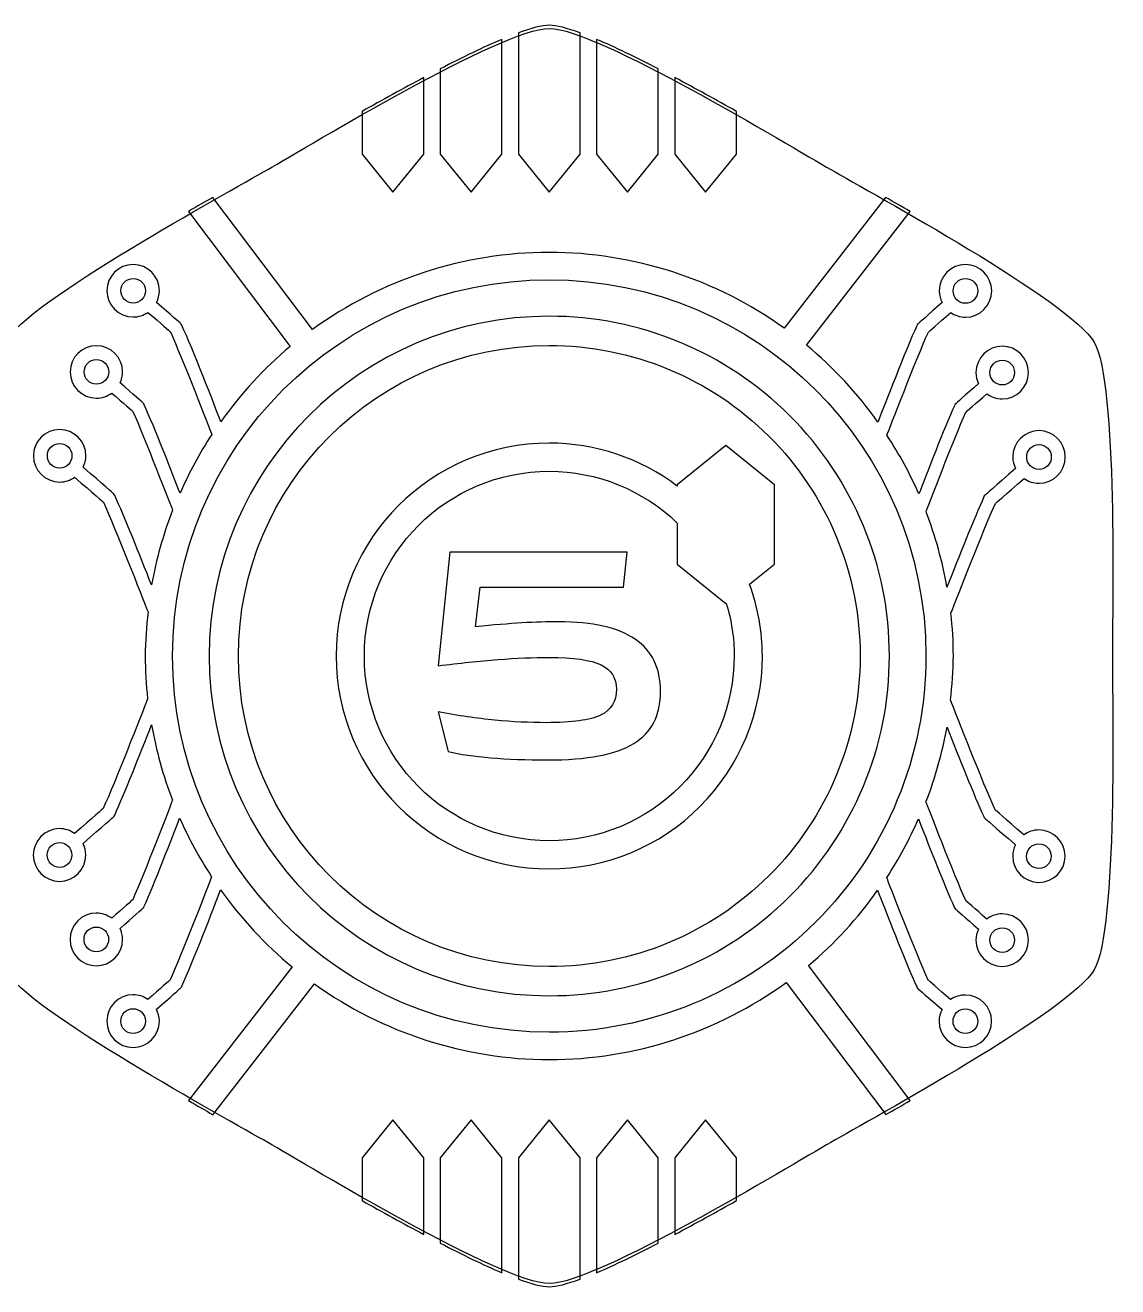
# Model space of a CAD drawing. Extents: x 3 to 1707, y 187 to 1378.
# Drawn here: x 269.4 to 508.3, y 1101.7 to 1377.6 of the extents above; entities that cross this region are included whole.
import ezdxf

# ---------------------------------------------------------------- set-up
doc = ezdxf.new("R2010")
doc.units = 0
doc.layers.add('Drawings', color=7, linetype='CONTINUOUS')

msp = doc.modelspace()

# ---------------------------------------------------------------- linework, layer by layer
at = {"layer": 'Drawings', "color": 7}
for points in [[(384.014211, 1377.60327)], [(394.371506, 1374.5153)], [(411.468212, 1366.155723)], [(293.02667, 1322.229354)], [(384.014211, 1321.948155)], [(475.029312, 1322.218343)], [(384.014211, 1313.969016)], [(384.014211, 1307.583575)], [(284.985724, 1304.49009)], [(483.064752, 1304.368774)], [(276.94475, 1286.138718)], [(384.014211, 1286.226946)], [(491.116767, 1285.901618)], [(384.014211, 1280.067509)], [(276.922696, 1198.870469)], [(491.089179, 1198.57823)], [(284.969177, 1180.397783)], [(483.059246, 1180.232338)], [(293.010123, 1162.542663)], [(475.007259, 1162.498619)], [(384.01632, 1102.428589)]]:
    msp.add_lwpolyline(points, close=True, dxfattribs=at)
for points in [[(360.178093, 1368.063647), (360.178093, 1366.084037), (360.178093, 1365.262418), (360.178093, 1349.420025), (366.923011, 1341.082504), (373.662423, 1349.420025), (373.662423, 1365.262418), (373.662423, 1366.084037), (373.662423, 1374.5153)], [(377.274799, 1375.937974), (377.274799, 1365.262418), (377.274799, 1349.420025), (384.014211, 1341.082504), (390.75913, 1349.420025), (390.75913, 1366.084037), (390.75913, 1375.937974)], [(394.371506, 1374.5153), (394.371506, 1365.262418), (394.371506, 1349.420025), (401.110918, 1341.082504), (407.85033, 1349.420025), (407.85033, 1366.084037), (407.85033, 1368.063647)], [(343.086921, 1358.755638), (343.086921, 1349.420042), (349.826333, 1341.082521), (356.565745, 1349.420042), (356.565745, 1366.084054), (356.565745, 1366.144712)], [(411.468212, 1366.155723), (411.468212, 1365.262418), (411.468212, 1349.420025), (418.207596, 1341.082504), (424.947008, 1349.420025), (424.947008, 1358.761135)], [(332.222234, 1311.074059), (310.432234, 1339.952102)], [(457.579642, 1339.968643), (435.392543, 1311.349773)], [(457.579275, 1339.968847), (457.579642, 1339.968643)], [(305.104679, 1336.886189), (327.357965, 1307.385039)], [(440.256474, 1307.660953), (462.917871, 1336.891906)], [(303.665234, 1311.994937), (303.554827, 1312.21552), (303.378345, 1312.403015)], [(464.671792, 1312.314973), (464.49531, 1312.127479), (464.395915, 1311.895884)], [(295.447665, 1294.608584), (295.337258, 1294.845683), (295.155128, 1295.022139)], [(472.900515, 1294.82932), (472.718386, 1294.647359), (472.607978, 1294.410259)], [(427.836909, 1255.358265), (433.280265, 1259.780683), (433.280265, 1277.084347), (422.641729, 1285.736179), (412.014205, 1277.084347)], [(289.00031, 1274.773876), (288.89555, 1275.00547), (288.71342, 1275.187431)], [(479.342195, 1274.851248), (479.1547, 1274.669287), (479.055306, 1274.443198)], [(412.014205, 1268.752351), (412.014205, 1259.780694), (422.641729, 1251.134376), (422.735476, 1251.206059)], [(362.240731, 1262.399954), (359.692781, 1237.525246)], [(367.893691, 1246.055756), (368.908449, 1254.757218), (400.267108, 1254.757218), (401.033689, 1262.399946), (362.240731, 1262.399954)], [(359.692781, 1227.428684), (361.942914, 1218.765824)], [(288.696873, 1204.478413), (288.86799, 1204.665908), (288.978398, 1204.897502)], [(479.03314, 1204.566816), (479.143547, 1204.335222), (479.325676, 1204.153261)], [(295.138723, 1184.516903), (295.32057, 1184.693358), (295.425329, 1184.930515)], [(472.591431, 1184.726504), (472.701839, 1184.494994), (472.878321, 1184.318539)], [(327.78796, 1171.668686), (305.126562, 1142.443226)], [(303.361516, 1167.020284), (303.543645, 1167.20775), (303.654052, 1167.43926)], [(310.459624, 1139.366295), (332.652257, 1167.985171)], [(435.822567, 1168.266398), (457.612566, 1139.388344)], [(464.368525, 1167.351032), (464.484298, 1167.119522), (464.66078, 1166.932056)], [(349.826333, 1138.258041), (343.086921, 1129.920534), (343.086921, 1120.584938)], [(356.565745, 1113.195858), (356.565745, 1114.078136), (356.565745, 1129.920534), (349.826333, 1138.258041)], [(366.923011, 1138.258041), (360.178093, 1129.920534), (360.178093, 1114.078136), (360.178093, 1113.245492), (360.178093, 1111.276898)], [(373.662423, 1104.819729), (373.662423, 1113.245492), (373.662423, 1114.078136), (373.662423, 1129.920534), (366.923011, 1138.258041)], [(384.014211, 1138.258041), (377.274799, 1129.920534), (377.274799, 1113.245492), (377.274799, 1103.402579)], [(390.75913, 1103.397074), (390.75913, 1114.078136), (390.75913, 1129.920534), (384.014211, 1138.258041)], [(401.110918, 1138.258041), (394.371506, 1129.920534), (394.371506, 1113.245492), (394.371506, 1104.819729)], [(407.85033, 1111.276898), (407.85033, 1114.078136), (407.85033, 1129.920534), (401.110918, 1138.258041)], [(418.207596, 1138.258041), (411.468212, 1129.920534), (411.468212, 1113.245492), (411.468212, 1113.184791)], [(424.947008, 1120.579376), (424.947008, 1129.920506), (418.207596, 1138.258041)]]:
    msp.add_lwpolyline(points, dxfattribs=at)
for points in [[(322.447158, 1346.046257), (331.39854, 1351.201481), (373.680137, 1376.91291), (384.016303, 1376.91291)], [(384.014211, 1377.60327), (382.445244, 1377.60327), (380.082502, 1376.956692), (377.274799, 1375.937974)], [(390.75913, 1375.937974), (387.952557, 1376.956136), (385.582699, 1377.60327), (384.014211, 1377.60327)], [(384.016303, 1376.91291), (394.352469, 1376.91291), (436.634097, 1351.201481), (445.585479, 1346.046257)], [(373.662423, 1374.5153), (369.669157, 1372.833563), (365.033354, 1370.578279), (360.178093, 1368.063647)], [(407.85033, 1368.063647), (402.995577, 1370.577931), (398.364123, 1372.834015), (394.371506, 1374.5153)], [(356.565745, 1366.144712), (352.024876, 1363.729446), (347.442272, 1361.227705), (343.086921, 1358.755638)], [(424.947008, 1358.761135), (420.59129, 1361.233341), (416.008997, 1363.740669), (411.468212, 1366.155723)], [(264.86445, 1308.291907), (270.032541, 1317.221004), (313.495776, 1340.891032), (322.447158, 1346.046257)], [(445.585479, 1346.046257), (454.536846, 1340.891033), (498.000081, 1317.221005), (503.168172, 1308.291909)], [(310.432234, 1339.952102), (308.748002, 1338.994019), (306.962512, 1337.957525), (305.104679, 1336.886189)], [(462.917871, 1336.891906), (461.052413, 1337.967565), (459.269408, 1339.007523), (457.579275, 1339.968847)], [(384.014211, 1327.936588), (365.403277, 1327.903956), (347.277774, 1322.002621), (332.222234, 1311.074059)], [(435.392543, 1311.349773), (420.418386, 1322.097863), (402.453349, 1327.897637), (384.014211, 1327.936588)], [(293.026557, 1325.267723), (289.873599, 1325.267723), (287.285384, 1322.693438), (287.285384, 1319.543947)], [(298.767758, 1319.543947), (298.767758, 1322.693438), (296.179487, 1325.267723), (293.026557, 1325.267723)], [(475.029086, 1325.267909), (471.870876, 1325.267909), (469.293419, 1322.670137), (469.293419, 1319.511051)], [(480.764753, 1319.511051), (480.764753, 1322.670137), (478.187268, 1325.267909), (475.029086, 1325.267909)], [(290.340839, 1319.543922), (290.340839, 1321.045939), (291.522958, 1322.229354), (293.02667, 1322.229354)], [(293.02667, 1322.229354), (294.530354, 1322.229354), (295.712529, 1321.045939), (295.712529, 1319.543922)], [(301.646731, 1239.675789), (301.651189, 1285.113213), (338.526375, 1321.945817), (384.014211, 1321.948155)], [(384.014211, 1321.948155), (429.506359, 1321.951908), (466.388274, 1285.11752), (466.392732, 1239.675789)], [(472.332441, 1319.51637), (472.332441, 1321.038486), (473.530881, 1322.218343), (475.029312, 1322.218343)], [(475.029312, 1322.218343), (476.527687, 1322.218343), (477.715143, 1321.038486), (477.715143, 1319.51637)], [(287.285384, 1319.543947), (287.285384, 1316.394491), (289.873599, 1313.803631), (293.026557, 1313.803631)], [(293.02667, 1316.852976), (291.522958, 1316.852976), (290.340839, 1318.041905), (290.340839, 1319.543922)], [(295.712529, 1319.543922), (295.712529, 1318.041905), (294.530354, 1316.852976), (293.02667, 1316.852976)], [(298.133524, 1316.979829), (298.526049, 1317.753481), (298.767758, 1318.623268), (298.767758, 1319.543947)], [(469.293419, 1319.511051), (469.293419, 1318.581684), (469.537106, 1317.716882), (469.93316, 1316.935902)], [(475.029312, 1316.792337), (473.530881, 1316.792337), (472.332441, 1317.994152), (472.332441, 1319.51637)], [(475.029086, 1313.748675), (478.187268, 1313.748675), (480.764753, 1316.351998), (480.764753, 1319.511051)], [(477.715143, 1319.51637), (477.715143, 1317.994152), (476.527687, 1316.792337), (475.029312, 1316.792337)], [(303.378345, 1312.403015), (303.378345, 1312.403015), (301.101614, 1314.40756), (298.133524, 1316.979829)], [(469.93316, 1316.935902), (466.955837, 1314.338093), (464.671792, 1312.314976), (464.671792, 1312.314973)], [(293.026557, 1313.803631), (294.224489, 1313.803631), (295.338896, 1314.177456), (296.263916, 1314.812736)], [(296.263916, 1314.812736), (298.976459, 1312.462504), (301.124401, 1310.570568), (301.155772, 1310.539204)], [(384.014211, 1313.969058), (342.938272, 1313.964286), (309.642483, 1280.700648), (309.643571, 1239.670233)], [(436.610539, 1292.208133), (422.661144, 1306.141982), (403.741574, 1313.969649), (384.014211, 1313.969016)], [(466.910912, 1310.467707), (466.942255, 1310.499102), (469.085594, 1312.404517), (471.797262, 1314.768808)], [(471.797262, 1314.768808), (472.719459, 1314.132273), (473.831945, 1313.748675), (475.029086, 1313.748675)], [(301.155772, 1310.539204), (303.697396, 1304.947895), (309.794922, 1289.206415), (310.211505, 1288.129359)], [(312.208067, 1290.902993), (310.882023, 1294.33178), (306.043055, 1306.817843), (303.665234, 1311.994937)], [(464.395915, 1311.895884), (462.035065, 1306.723014), (457.269259, 1294.369496), (455.897189, 1290.798427)], [(457.85518, 1287.936548), (458.290511, 1289.068695), (464.374455, 1304.85358), (466.910912, 1310.467707)], [(455.897189, 1290.798427), (451.441771, 1297.076272), (446.18362, 1302.745175), (440.256474, 1307.660953)], [(503.168172, 1308.291909), (508.336247, 1299.362812), (507.154641, 1249.981199), (507.154641, 1239.67075)], [(284.985357, 1307.528422), (281.832484, 1307.528422), (279.244156, 1304.948623), (279.244156, 1301.799133)], [(290.72653, 1301.799133), (290.72653, 1304.948623), (288.138343, 1307.528422), (284.985357, 1307.528422)], [(327.357965, 1307.385039), (321.628494, 1302.555221), (316.537635, 1297.016717), (312.208067, 1290.902993)], [(316.035525, 1239.670275), (316.0337, 1277.174623), (346.468252, 1307.5799), (384.014211, 1307.583575)], [(384.014211, 1307.583575), (402.046373, 1307.584728), (419.340331, 1300.430001), (432.091093, 1287.693567)], [(483.064752, 1307.4128), (479.906514, 1307.4128), (477.329085, 1304.809548), (477.329085, 1301.650428)], [(488.816966, 1301.650428), (488.816966, 1304.809548), (486.222934, 1307.4128), (483.064752, 1307.4128)], [(282.294358, 1301.799144), (282.294358, 1303.301162), (283.482012, 1304.49009), (284.985724, 1304.49009)], [(284.985724, 1304.49009), (286.489436, 1304.49009), (287.677061, 1303.301162), (287.677061, 1301.799144)], [(480.384456, 1301.655772), (480.384456, 1303.177919), (481.566321, 1304.368774), (483.064752, 1304.368774)], [(483.064752, 1304.368774), (484.563212, 1304.368774), (485.761624, 1303.177919), (485.761624, 1301.655772)], [(279.244156, 1301.799133), (279.244156, 1298.649711), (281.832484, 1296.058816), (284.985357, 1296.058816)], [(284.985724, 1299.113712), (283.482012, 1299.113712), (282.294358, 1300.297127), (282.294358, 1301.799144)], [(287.677061, 1301.799144), (287.677061, 1300.297127), (286.489436, 1299.113712), (284.985724, 1299.113712)], [(290.175031, 1299.383898), (290.52119, 1300.119799), (290.72653, 1300.937138), (290.72653, 1301.799133)], [(295.155128, 1295.022139), (295.155128, 1295.022139), (292.987759, 1296.939916), (290.175031, 1299.383898)], [(477.329085, 1301.650428), (477.329085, 1300.781733), (477.537758, 1299.966243), (477.886119, 1299.224165)], [(483.064752, 1298.942768), (481.566321, 1298.942768), (480.384456, 1300.133588), (480.384456, 1301.655772)], [(485.761624, 1301.655772), (485.761624, 1300.133588), (484.563212, 1298.942768), (483.064752, 1298.942768)], [(483.064752, 1295.888053), (486.222934, 1295.888053), (488.816966, 1298.491409), (488.816966, 1301.650428)], [(284.985357, 1296.058816), (286.239057, 1296.058816), (287.390737, 1296.48801), (288.338516, 1297.178205)], [(288.338516, 1297.178205), (290.837163, 1295.007833), (292.908949, 1293.187462), (292.938062, 1293.158329)], [(477.886119, 1299.224165), (475.06619, 1296.756809), (472.900487, 1294.82932), (472.900515, 1294.82932)], [(475.12306, 1292.982051), (475.154403, 1293.013446), (477.230622, 1294.845302), (479.706087, 1297.007444)], [(479.706087, 1297.007444), (480.653979, 1296.312082), (481.808002, 1295.888053), (483.064752, 1295.888053)], [(303.279063, 1275.264654), (301.739067, 1279.248123), (297.605377, 1289.899783), (295.447665, 1294.608584)], [(472.607978, 1294.410259), (470.475934, 1289.727732), (466.443587, 1279.265255), (464.848274, 1275.11044)], [(292.938062, 1293.158329), (295.39633, 1287.733238), (301.434642, 1272.091705), (301.646364, 1271.542533)], [(458.395892, 1239.670233), (458.396404, 1259.375732), (450.559934, 1278.274284), (436.610539, 1292.208133)], [(466.403745, 1271.206344), (466.6175, 1271.764237), (472.668236, 1287.533304), (475.12306, 1292.982051)], [(276.94427, 1289.182555), (273.791312, 1289.182555), (271.203097, 1286.597172), (271.203097, 1283.447752)], [(282.690977, 1283.447752), (282.690977, 1286.597172), (280.097171, 1289.182555), (276.94427, 1289.182555)], [(491.11688, 1288.945631), (487.958727, 1288.945631), (485.370173, 1286.347822), (485.370173, 1283.188769)], [(496.852547, 1283.188769), (496.852547, 1286.347822), (494.275147, 1288.945631), (491.11688, 1288.945631)], [(274.258919, 1283.453286), (274.258919, 1284.95534), (275.441066, 1286.138718), (276.94475, 1286.138718)], [(276.94475, 1286.138718), (278.448433, 1286.138718), (279.630581, 1284.95534), (279.630581, 1283.453286)], [(310.211505, 1288.129359), (307.548765, 1284.039849), (305.230011, 1279.736879), (303.279063, 1275.264654)], [(384.014211, 1286.226946), (358.27726, 1286.221524), (337.416485, 1265.378699), (337.417442, 1239.670272)], [(412.014205, 1276.836208), (403.946935, 1282.915935), (394.119941, 1286.211748), (384.014211, 1286.226946)], [(432.091093, 1287.693567), (444.841855, 1274.957133), (452.004786, 1257.682452), (452.00391, 1239.670275)], [(464.848274, 1275.11044), (462.875949, 1279.571433), (460.536913, 1283.861484), (457.85518, 1287.936548)], [(488.419895, 1283.188614), (488.419895, 1284.71073), (489.618392, 1285.901618), (491.116767, 1285.901618)], [(491.116767, 1285.901618), (492.615312, 1285.901618), (493.802598, 1284.71073), (493.802598, 1283.188614)], [(271.203097, 1283.447752), (271.203097, 1280.298293), (273.791312, 1277.718463), (276.94427, 1277.718463)], [(276.94475, 1280.76234), (275.441066, 1280.76234), (274.258919, 1281.951269), (274.258919, 1283.453286)], [(279.630581, 1283.453286), (279.630581, 1281.951269), (278.448433, 1280.76234), (276.94475, 1280.76234)], [(282.084302, 1280.94429), (282.4598, 1281.705033), (282.690977, 1282.547516), (282.690977, 1283.447752)], [(485.370173, 1283.188769), (485.370173, 1282.281873), (485.604541, 1281.435578), (485.982353, 1280.668765)], [(491.116767, 1280.470099), (489.618392, 1280.470099), (488.419895, 1281.66643), (488.419895, 1283.188614)], [(493.802598, 1283.188614), (493.802598, 1281.66643), (492.615312, 1280.470099), (491.116767, 1280.470099)], [(491.11688, 1277.431911), (494.275118, 1277.431911), (496.852547, 1280.029649), (496.852547, 1283.188769)], [(288.71342, 1275.187431), (288.71342, 1275.187431), (286.486358, 1277.169323), (282.084302, 1280.94429)], [(343.583273, 1239.670233), (343.581483, 1261.97742), (361.682274, 1280.063142), (384.014211, 1280.067509)], [(384.014211, 1280.06756), (394.460304, 1280.049846), (404.494284, 1275.994967), (412.014205, 1268.752351)], [(485.982353, 1280.668765), (481.562226, 1276.853117), (479.342195, 1274.851285), (479.342195, 1274.851248)], [(276.94427, 1277.718463), (278.159426, 1277.718463), (279.288827, 1278.09732), (280.220228, 1278.749627)], [(280.220228, 1278.749627), (284.358295, 1275.203295), (286.46775, 1273.346642), (286.501888, 1273.31259)], [(481.570302, 1272.992952), (481.605316, 1273.027848), (483.69972, 1274.899261), (487.840921, 1278.474099)], [(487.840921, 1278.474099), (488.771504, 1277.819664), (489.901328, 1277.431911), (491.11688, 1277.431911)], [(297.041284, 1255.198346), (294.502484, 1261.657057), (291.07763, 1270.277971), (289.00031, 1274.773876)], [(412.014205, 1277.084347), (412.014205, 1277.084347), (412.014205, 1276.836208), (412.014205, 1276.836208)], [(286.501888, 1273.31259), (289.193339, 1267.434031), (294.882358, 1252.876742), (296.280096, 1249.29259)], [(479.055306, 1274.443198), (476.970022, 1269.901138), (473.528368, 1261.18415), (470.992278, 1254.691213)], [(471.858254, 1249.006035), (473.340901, 1252.82751), (478.905931, 1267.137177), (481.570302, 1272.992952)], [(301.646364, 1271.542533), (299.589112, 1266.254946), (298.046952, 1260.781567), (297.041284, 1255.198346)], [(470.992278, 1254.691213), (470.002716, 1260.331905), (468.465962, 1265.863017), (466.403745, 1271.206344)], [(430.622022, 1239.670272), (430.603028, 1245.020616), (429.660862, 1250.327649), (427.836909, 1255.358265)], [(422.735476, 1251.206059), (423.864688, 1247.464195), (424.44429, 1243.578442), (424.456162, 1239.670284)], [(296.280096, 1249.29259), (295.895153, 1246.098984), (295.685264, 1242.886746), (295.651368, 1239.670253)], [(386.076849, 1247.164128), (383.669069, 1247.164128), (380.992867, 1247.074742), (378.046915, 1246.90495)], [(402.776457, 1243.342763), (399.065674, 1245.889337), (393.498414, 1247.164128), (386.076849, 1247.164128)], [(472.387701, 1239.670439), (472.376467, 1242.789463), (472.199737, 1245.905699), (471.858254, 1249.006035)], [(378.046915, 1246.90495), (375.129258, 1246.735186), (371.746111, 1246.451891), (367.893691, 1246.055756)], [(408.341148, 1231.966898), (408.341148, 1237.031752), (406.487267, 1240.824486), (402.776457, 1243.342763)], [(295.651368, 1239.670253), (295.662211, 1236.547549), (295.838942, 1233.42762), (296.180814, 1230.323626)], [(384.014211, 1157.392421), (338.522074, 1157.394759), (301.645106, 1194.234069), (301.646731, 1239.675789)], [(309.643571, 1239.670233), (309.642509, 1198.639837), (342.938291, 1165.376228), (384.014211, 1165.371456)], [(384.014211, 1171.762475), (346.470402, 1171.76615), (316.036741, 1202.168075), (316.035525, 1239.670275)], [(337.417442, 1239.670272), (337.416478, 1213.961841), (358.277255, 1193.11901), (384.014211, 1193.113588)], [(384.014211, 1199.272957), (361.682274, 1199.277324), (343.581483, 1217.363046), (343.583273, 1239.670233)], [(359.692781, 1237.525246), (364.338354, 1238.119446), (368.70099, 1238.576014), (372.780013, 1238.887262)], [(372.780013, 1238.887262), (376.859064, 1239.19851), (380.598479, 1239.350456), (383.997664, 1239.350456)], [(383.997664, 1239.350456), (389.323102, 1239.350456), (393.104365, 1238.815522), (395.342157, 1237.740301)], [(424.456162, 1239.670284), (424.457035, 1228.956013), (420.196486, 1218.680318), (412.611966, 1211.104166)], [(416.971453, 1206.749403), (425.712198, 1215.48056), (430.622484, 1227.322623), (430.622022, 1239.670272)], [(452.00391, 1239.670275), (452.003326, 1221.659052), (444.83975, 1204.385784), (432.089146, 1191.650539)], [(436.610537, 1187.132336), (450.559932, 1201.066184), (458.396402, 1219.964735), (458.395892, 1239.670233)], [(466.392732, 1239.675789), (466.393513, 1217.851976), (457.714499, 1196.921842), (442.26525, 1181.490438)], [(471.753466, 1230.053616), (472.140049, 1233.245294), (472.351776, 1236.455686), (472.387701, 1239.670439)], [(507.154641, 1239.67075), (507.154641, 1229.360302), (508.336264, 1179.978845), (503.168173, 1171.049748)], [(395.342157, 1237.740301), (397.57995, 1236.66508), (398.695316, 1234.881477), (398.695316, 1232.391495)], [(398.695316, 1232.391495), (398.695316, 1229.760033), (397.54838, 1227.876731), (395.253916, 1226.74492)], [(402.47864, 1220.50832), (406.387731, 1222.885122), (408.341148, 1226.70398), (408.341148, 1231.966898)], [(296.180814, 1230.323626), (294.69636, 1226.497371), (289.138079, 1212.196674), (286.474301, 1206.342223)], [(481.542714, 1206.011557), (478.851236, 1211.888371), (473.147138, 1226.481745), (471.753466, 1230.053616)], [(372.096166, 1225.642073), (368.215425, 1226.038206), (364.083429, 1226.636418), (359.692781, 1227.428684)], [(383.357924, 1225.090649), (379.760401, 1225.090649), (376.00523, 1225.274247), (372.096166, 1225.642073)], [(395.253916, 1226.74492), (392.959452, 1225.641404), (388.994902, 1225.090649), (383.357924, 1225.090649)], [(288.978398, 1204.897502), (291.063964, 1209.440152), (294.510927, 1218.156722), (297.046931, 1224.649485)], [(297.046931, 1224.649485), (298.030783, 1219.00749), (299.561996, 1213.474529), (301.618918, 1208.128842)], [(466.392619, 1207.787128), (468.450553, 1213.078275), (469.992721, 1218.555379), (470.9977, 1224.142346)], [(470.9977, 1224.142346), (473.536528, 1217.683706), (476.955847, 1209.062681), (479.03314, 1204.566816)], [(383.611606, 1216.940611), (392.30788, 1216.940611), (398.597898, 1218.131521), (402.47864, 1220.50832)], [(361.942914, 1218.765824), (364.492331, 1218.171623), (367.592683, 1217.720569), (371.24685, 1217.409322)], [(371.24685, 1217.409322), (374.929282, 1217.098074), (379.050999, 1216.940611), (383.611606, 1216.940611)], [(412.611966, 1211.104166), (405.027445, 1203.528014), (394.74037, 1199.272137), (384.014211, 1199.272957)], [(286.474301, 1206.342223), (286.439287, 1206.307327), (284.33867, 1204.435203), (280.198147, 1200.861084)], [(301.618918, 1208.128842), (301.404033, 1207.56753), (295.379557, 1191.828343), (292.921656, 1186.369685)], [(384.014211, 1193.113588), (396.375562, 1193.113267), (408.230708, 1198.018246), (416.971453, 1206.749403)], [(475.1064, 1186.171349), (472.651746, 1191.586669), (466.612473, 1207.217897), (466.392619, 1207.787128)], [(487.813334, 1200.585531), (483.683851, 1204.124367), (481.579225, 1205.975374), (481.542714, 1206.011557)], [(282.056743, 1198.677441), (286.47351, 1202.489048), (288.696873, 1204.478413), (288.696873, 1204.478413)], [(295.425329, 1184.930515), (297.556612, 1189.611384), (301.593448, 1200.060146), (303.19054, 1204.219306)], [(303.19054, 1204.219306), (305.163693, 1199.763992), (307.502723, 1195.479502), (310.183663, 1191.409734)], [(457.822086, 1191.205723), (460.487257, 1195.298574), (462.807866, 1199.605256), (464.760033, 1204.08145)], [(464.760033, 1204.08145), (466.298025, 1200.099079), (470.43355, 1189.435748), (472.591431, 1184.726504)], [(479.325676, 1204.153261), (479.325676, 1204.153261), (481.553444, 1202.175438), (485.9603, 1198.396382)], [(276.922216, 1201.914312), (273.763978, 1201.914312), (271.181043, 1199.305509), (271.181043, 1196.14642)], [(280.198147, 1200.861084), (279.267621, 1201.515692), (278.13791, 1201.914312), (276.922216, 1201.914312)], [(491.089292, 1201.62772), (489.874051, 1201.62772), (488.744848, 1201.237824), (487.813334, 1200.585531)], [(496.830466, 1195.887411), (496.830466, 1199.036873), (494.24225, 1201.62772), (491.089292, 1201.62772)], [(274.231331, 1196.151953), (274.231331, 1197.674157), (275.424293, 1198.870469), (276.922696, 1198.870469)], [(276.922696, 1198.870469), (278.421156, 1198.870469), (279.614034, 1197.674157), (279.614034, 1196.151953)], [(282.668896, 1196.14642), (282.668896, 1197.053599), (282.435375, 1197.910523), (282.056743, 1198.677441)], [(485.9603, 1198.396382), (485.584379, 1197.635535), (485.359132, 1196.787899), (485.359132, 1195.887411)], [(488.397842, 1195.892776), (488.397842, 1197.394793), (489.585496, 1198.57823), (491.089179, 1198.57823)], [(491.089179, 1198.57823), (492.592976, 1198.57823), (493.780545, 1197.394793), (493.780545, 1195.892776)], [(271.181043, 1196.14642), (271.181043, 1192.987302), (273.763978, 1190.389567), (276.922216, 1190.389567)], [(276.922696, 1193.449983), (275.424293, 1193.449983), (274.231303, 1194.629806), (274.231331, 1196.151953)], [(276.922216, 1190.389567), (280.080426, 1190.389567), (282.668896, 1192.987302), (282.668896, 1196.14642)], [(279.614034, 1196.151953), (279.614034, 1194.629806), (278.421156, 1193.449983), (276.922696, 1193.449983)], [(485.359132, 1195.887411), (485.359132, 1192.738006), (487.936391, 1190.163648), (491.089292, 1190.163648)], [(491.089179, 1193.201844), (489.585496, 1193.201844), (488.397842, 1194.390702), (488.397842, 1195.892776)], [(493.780545, 1195.892776), (493.780545, 1194.390702), (492.592976, 1193.201844), (491.089179, 1193.201844)], [(491.089292, 1190.163648), (494.24225, 1190.163648), (496.830466, 1192.738006), (496.830466, 1195.887411)], [(310.183663, 1191.409734), (309.748359, 1190.277934), (303.66995, 1174.487258), (301.133437, 1168.873066)], [(432.089146, 1191.650539), (419.338542, 1178.915295), (402.045419, 1171.761322), (384.014211, 1171.762475)], [(466.883352, 1168.801383), (464.341785, 1174.392791), (458.239007, 1190.128836), (457.822086, 1191.205723)], [(292.921656, 1186.369685), (292.890313, 1186.338347), (290.825219, 1184.50657), (288.333123, 1182.327754)], [(303.654052, 1167.43926), (306.01414, 1172.610704), (310.767663, 1184.949487), (312.14171, 1188.525689)], [(312.14171, 1188.525689), (316.599216, 1182.249445), (321.859227, 1176.582399), (327.78796, 1171.668686)], [(384.014211, 1165.371456), (403.741573, 1165.370823), (422.661142, 1173.198489), (436.610537, 1187.132336)], [(440.681329, 1171.955419), (446.408851, 1176.785586), (451.497837, 1182.324074), (455.825692, 1188.437461)], [(455.825692, 1188.437461), (457.147755, 1185.015439), (461.989801, 1172.530042), (464.368525, 1167.351032)], [(290.147584, 1180.111021), (292.977509, 1182.586875), (295.138723, 1184.516903), (295.138723, 1184.516903)], [(472.878321, 1184.318539), (472.878321, 1184.318539), (475.037586, 1182.395852), (477.863953, 1179.940241)], [(479.689427, 1182.156973), (477.20007, 1184.3206), (475.137432, 1186.14035), (475.1064, 1186.171349)], [(284.963417, 1183.452636), (281.805263, 1183.452636), (279.222244, 1180.843806), (279.222244, 1177.684773)], [(288.333123, 1182.327754), (287.384101, 1183.025981), (286.223047, 1183.452636), (284.963417, 1183.452636)], [(442.26525, 1181.490438), (426.816, 1166.059033), (405.862238, 1157.390619), (384.014211, 1157.392421)], [(483.059133, 1183.27635), (481.801451, 1183.27635), (480.638844, 1182.851446), (479.689427, 1182.156973)], [(488.7948, 1177.541547), (488.7948, 1180.691038), (486.212119, 1183.27635), (483.059133, 1183.27635)], [(282.272305, 1177.690306), (282.272305, 1179.212454), (283.470689, 1180.397783), (284.969177, 1180.397783)], [(284.969177, 1180.397783), (286.46758, 1180.397783), (287.655065, 1179.212454), (287.655008, 1177.690306)], [(290.704618, 1177.684773), (290.704618, 1178.551776), (290.495098, 1179.370134), (290.147584, 1180.111021)], [(477.863953, 1179.940241), (477.519206, 1179.205452), (477.312454, 1178.401888), (477.312454, 1177.541547)], [(480.362374, 1177.541378), (480.362374, 1179.043395), (481.555562, 1180.232338), (483.059246, 1180.232338)], [(483.059246, 1180.232338), (484.562929, 1180.232338), (485.745077, 1179.043395), (485.745077, 1177.541378)], [(279.222244, 1177.684773), (279.222244, 1174.525683), (281.805263, 1171.922386), (284.963417, 1171.922386)], [(284.969177, 1174.971791), (283.470689, 1174.971791), (282.272305, 1176.168131), (282.272305, 1177.690306)], [(284.963417, 1171.922386), (288.121655, 1171.922386), (290.704618, 1174.525683), (290.704618, 1177.684773)], [(287.655008, 1177.690306), (287.655008, 1176.168131), (286.46758, 1174.971791), (284.969177, 1174.971791)], [(477.312454, 1177.541547), (477.312454, 1174.39217), (479.90626, 1171.806744), (483.059133, 1171.806744)], [(483.059246, 1174.855951), (481.555562, 1174.855951), (480.362374, 1176.039332), (480.362374, 1177.541378)], [(483.059133, 1171.806744), (486.212119, 1171.806744), (488.7948, 1174.39217), (488.7948, 1177.541547)], [(485.745077, 1177.541378), (485.745077, 1176.039332), (484.562929, 1174.855951), (483.059246, 1174.855951)], [(322.447159, 1133.295398), (313.495777, 1138.450623), (270.032542, 1162.120651), (264.864451, 1171.049747)], [(462.934616, 1142.454265), (462.934616, 1142.454265), (440.681329, 1171.955419), (440.681329, 1171.955419)], [(503.168173, 1171.049748), (498.000082, 1162.120652), (454.536863, 1138.450623), (445.585481, 1133.295399)], [(301.133437, 1168.873066), (301.102094, 1168.841728), (298.948702, 1166.946483), (296.236046, 1164.582996)], [(298.111161, 1162.410392), (301.087354, 1165.007251), (303.361516, 1167.020227), (303.361516, 1167.020284)], [(332.652257, 1167.985171), (347.622481, 1157.24232), (365.581163, 1151.444654), (384.014042, 1151.403861)], [(384.014042, 1151.403861), (402.630633, 1151.433015), (420.76245, 1157.334524), (435.822567, 1168.266398)], [(464.66078, 1166.932056), (464.66078, 1166.932056), (466.932033, 1164.932999), (469.900094, 1162.360758)], [(471.780715, 1164.533363), (469.072351, 1166.880023), (466.91478, 1168.770073), (466.883352, 1168.801383)], [(293.009728, 1165.592095), (289.851518, 1165.592095), (287.257514, 1162.983293), (287.257514, 1159.824204)], [(296.236046, 1164.582996), (295.315007, 1165.216796), (294.204074, 1165.592095), (293.009728, 1165.592095)], [(475.007033, 1165.536957), (473.811868, 1165.536957), (472.703166, 1165.166061), (471.780715, 1164.533363)], [(480.748206, 1159.807659), (480.748206, 1162.957036), (478.159935, 1165.536957), (475.007033, 1165.536957)], [(290.31328, 1159.824147), (290.31328, 1161.346266), (291.511692, 1162.542663), (293.010123, 1162.542663)], [(293.010123, 1162.542663), (294.508583, 1162.542663), (295.695982, 1161.346238), (295.695982, 1159.824147)], [(298.756435, 1159.824204), (298.756435, 1160.753263), (298.507384, 1161.629583), (298.111161, 1162.410392)], [(469.900094, 1162.360758), (469.508417, 1161.587093), (469.271366, 1160.728305), (469.271366, 1159.807659)], [(472.321428, 1159.802154), (472.321428, 1161.304171), (473.503575, 1162.498619), (475.007259, 1162.498619)], [(475.007259, 1162.498619), (476.510999, 1162.498619), (477.704131, 1161.304171), (477.704131, 1159.802154)], [(287.257514, 1159.824204), (287.257514, 1156.665086), (289.851518, 1154.067351), (293.009728, 1154.067351)], [(293.010123, 1157.122176), (291.511692, 1157.122176), (290.31328, 1158.301972), (290.31328, 1159.824147)], [(293.009728, 1154.067351), (296.167881, 1154.067351), (298.756435, 1156.665029), (298.756435, 1159.824204)], [(295.695982, 1159.824147), (295.695982, 1158.301943), (294.508583, 1157.122176), (293.010123, 1157.122176)], [(469.271366, 1159.807659), (469.271366, 1156.658169), (471.854047, 1154.067351), (475.007033, 1154.067351)], [(475.007259, 1157.122233), (473.503575, 1157.122233), (472.321428, 1158.300052), (472.321428, 1159.802154)], [(475.007033, 1154.067351), (478.159935, 1154.067351), (480.748122, 1156.658169), (480.748206, 1159.807659)], [(477.704131, 1159.802154), (477.704131, 1158.300052), (476.510999, 1157.122233), (475.007259, 1157.122233)], [(305.126562, 1142.443226), (306.991032, 1141.368175), (308.770507, 1140.327059), (310.459624, 1139.366295)], [(457.612566, 1139.388344), (459.294341, 1140.345072), (461.079945, 1141.384748), (462.934616, 1142.454265)], [(384.01632, 1102.428589), (373.680154, 1102.428589), (331.398542, 1128.140174), (322.447159, 1133.295398)], [(445.585481, 1133.295399), (436.634099, 1128.140175), (394.352486, 1102.42859), (384.01632, 1102.428589)], [(343.086921, 1120.584938), (347.442272, 1118.112868), (352.024876, 1115.611124), (356.565745, 1113.195858)], [(411.468212, 1113.184791), (416.008997, 1115.599831), (420.59129, 1118.107193), (424.947008, 1120.579376)], [(360.178093, 1111.276898), (365.033947, 1108.76197), (369.668818, 1106.501533), (373.662423, 1104.819729)], [(394.371506, 1104.819729), (398.364462, 1106.501081), (402.994984, 1108.762337), (407.85033, 1111.276898)], [(377.274799, 1103.402579), (380.083095, 1102.38357), (382.445018, 1101.737263), (384.014211, 1101.737263)], [(384.014211, 1101.737263), (385.58253, 1101.737263), (387.95298, 1102.379081), (390.75913, 1103.397074)]]:
    msp.add_open_spline(points, degree=3, dxfattribs=at)

doc.saveas('drawing.dxf')
